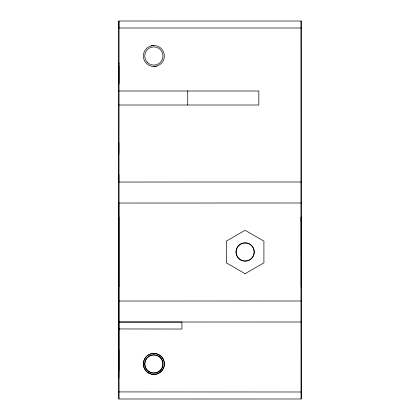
<?xml version="1.0" encoding="UTF-8"?>
<svg xmlns="http://www.w3.org/2000/svg" width="420" height="420" viewBox="0 0 420 420"><rect width="100%" height="100%" fill="white"/><g stroke="black" fill="none" stroke-linecap="round" stroke-linejoin="round"><path stroke-width="0.63" d="M118.881 83.648L118.881 84.005L118.881 66.082M118.881 63.368L118.881 63.005L118.881 82.598M118.881 399L118.892 328.955L181.912 329.033L181.912 322.024L118.865 322.03L118.829 203.033L301.103 202.997L301.114 21L301.161 398.995L118.881 399L118.913 322.004M118.876 285.805L118.881 216.998M118.876 286.996L118.881 285.805M301.161 398.995L301.103 202.997M301.161 286.996L301.166 216.998L301.171 221.692M245.123 273.693L263.918 262.831L263.912 241.133L245.112 230.291L226.322 241.148L226.328 262.847L245.128 273.688M151.132 45.864A10.5 10.5 0 0 1 163.994 58.727A10.5 10.5 0 0 1 146.428 63.431A10.5 10.5 0 0 1 151.132 45.864L153.851 45.507M153.851 66.507L156.566 66.15M301.14 21.032L118.839 21.011L118.839 28.009L301.114 27.998M118.839 91.004L258.836 91.004L258.836 105.005L118.844 105.005M301.114 182.002L118.829 182.033L118.876 21.011L118.886 154.004M118.855 301.03L301.124 300.988M118.865 322.03L301.171 321.998M118.87 391.923L301.145 391.991M187.745 90.678L187.745 105.005M118.881 174.3L118.881 329.695M118.886 349.997L118.886 370.997M118.881 142.905L118.881 378M162.955 358.691L161.291 356.512A10.5 10.5 0 0 0 144.769 369.185L146.438 371.364A10.5 10.5 0 0 0 162.955 358.691M148.633 373.028A10.5 10.5 0 0 0 164.383 363.935A10.5 10.5 0 0 0 148.633 354.842A10.5 10.5 0 0 0 148.633 373.028M147.43 370.409A9.098 9.098 0 0 0 162.65 366.329A9.098 9.098 0 0 0 151.51 355.183A9.098 9.098 0 0 0 147.43 370.409M149.315 371.868A9.098 9.098 0 0 0 162.965 363.988A9.098 9.098 0 0 0 149.315 356.108A9.098 9.098 0 0 0 149.315 371.868M147.409 62.444A9.098 9.098 0 0 0 162.635 58.364A9.098 9.098 0 0 0 151.489 47.218A9.098 9.098 0 0 0 147.409 62.444M240.576 259.865A9.098 9.098 0 0 0 254.226 251.984A9.098 9.098 0 0 0 240.576 244.104A9.098 9.098 0 0 0 240.571 259.87A9.098 9.098 0 0 0 254.221 251.99A9.098 9.098 0 0 0 240.571 244.109A9.098 9.098 0 0 0 240.576 259.865"/></g></svg>
